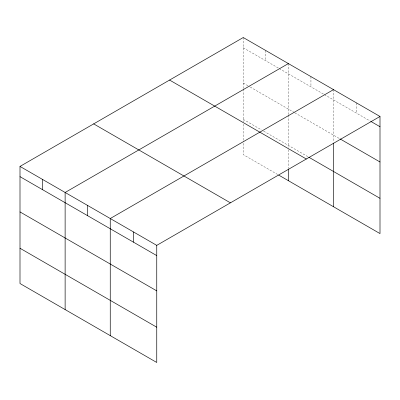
<?xml version="1.0" encoding="UTF-8"?>
<svg xmlns="http://www.w3.org/2000/svg" width="400" height="400" viewBox="0 0 400 400"><rect width="100%" height="100%" fill="white"/><g stroke="black" fill="none" stroke-linecap="round" stroke-linejoin="round"><path stroke-width="0.3" stroke-dasharray="2 1.5" d="M243.25 37.525L243.25 88.48M243.25 47.765L278.71 68.235M279.245 68.545L323.835 94.285M324.375 94.595L370.27 121.095M243.25 83.03L249.7 86.75M250.235 87.06L294.29 112.495M294.825 112.805L339.455 138.57M243.25 119.365L261.52 129.91M263.665 131.15L308.255 156.895M277.635 174.48L243.25 154.63L243.25 141.255M356.755 103.055L356.755 113.29M333.505 89.635L333.505 141.8M310.94 76.605L310.94 86.845M288.38 63.58L288.38 114.535M288.38 115.14L288.38 147.24M288.38 149.675L288.38 168.525M265.815 50.555L265.815 60.79M243.25 89.085L243.25 121.795M243.25 124.23L243.25 140.645"/><path stroke-width="0.6" d="M380 116.475L156.75 245.37L156.75 362.475L20 283.525L20 166.42L243.25 37.525L380 116.475L380 233.58L278.71 175.1M288.38 63.58L65.125 192.475L65.125 309.575M333.505 89.635L110.255 218.525L110.255 335.63M370.81 121.405L380 126.715M339.995 138.88L380 161.98M308.795 157.205L380 198.315M169.58 80.06L306.325 159.01M93.675 123.885L230.42 202.835M20 166.42L156.75 245.37M20 176.655L156.75 255.605M20 211.92L156.75 290.875M20 248.255L156.75 327.21M333.505 143.01L333.505 206.74M288.38 169.13L288.38 180.685M133.5 231.95L133.5 242.185M87.69 205.5L87.69 215.735M42.565 179.445L42.565 189.685"/></g></svg>
